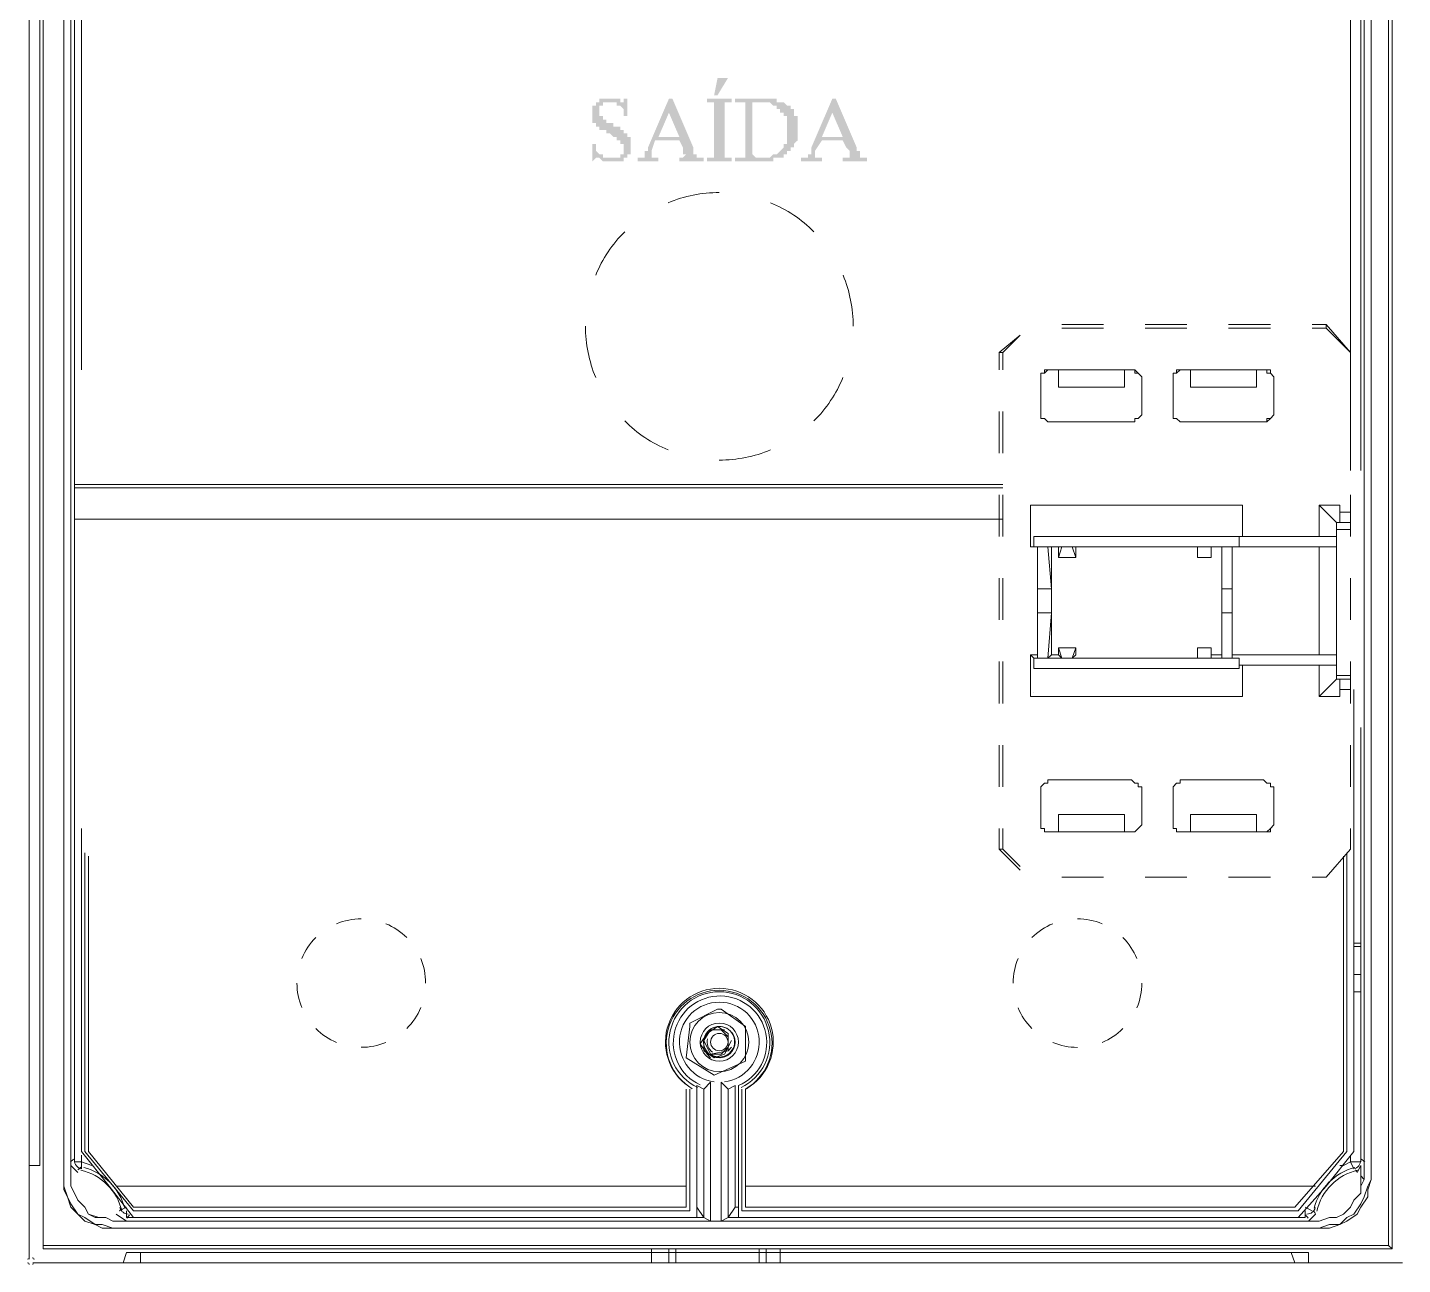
# Model space of a CAD drawing. Header units: millimetres. Extents: x -305 to 1353, y -289 to 1176.
# Drawn here: x 79.68 to 105.65, y 236.56 to 259.94 of the extents above; entities that cross this region are included whole.
import ezdxf

# ---------------------------------------------------------------- set-up
doc = ezdxf.new("R2010")
doc.units = ezdxf.units.MM
doc.header["$MEASUREMENT"] = 0
doc.layers.add('PDF3_0', color=7, linetype='Continuous')

msp = doc.modelspace()

# ---------------------------------------------------------------- hatches: boundary and pattern name
at = {"layer": 'PDF3_0', "transparency": 33554559}
h = msp.add_hatch(color=256, dxfattribs=at)
h.paths.add_polyline_path([(92.975, 257.477), (92.975, 257.411), (92.515, 257.411), (92.515, 257.477), (92.515, 257.477), (92.581, 257.477), (92.581, 257.477), (92.581, 257.477), (92.581, 257.477), (92.647, 257.477), (92.647, 257.477), (92.647, 257.477), (92.647, 257.477), (92.647, 257.543), (92.647, 257.543), (92.647, 257.543), (92.647, 257.543), (92.647, 257.608), (92.647, 257.608), (92.647, 257.608), (92.647, 258.396), (92.647, 258.396), (92.647, 258.396), (92.647, 258.462), (92.647, 258.462), (92.647, 258.462), (92.647, 258.462), (92.647, 258.527), (92.647, 258.527), (92.647, 258.527), (92.647, 258.527), (92.581, 258.527), (92.581, 258.527), (92.581, 258.527), (92.515, 258.527), (92.515, 258.527), (92.515, 258.527), (92.515, 258.593), (92.975, 258.593), (92.975, 258.527), (92.975, 258.527), (92.909, 258.527), (92.909, 258.527), (92.909, 258.527), (92.909, 258.527), (92.844, 258.527), (92.844, 258.527), (92.844, 258.527), (92.844, 258.527), (92.844, 258.462), (92.844, 258.462), (92.844, 258.462), (92.844, 258.462), (92.844, 258.396), (92.844, 258.396), (92.844, 258.396), (92.844, 257.608), (92.844, 257.608), (92.844, 257.608), (92.844, 257.543), (92.844, 257.543), (92.844, 257.543), (92.844, 257.543), (92.844, 257.543), (92.844, 257.477), (92.844, 257.477), (92.844, 257.477), (92.844, 257.477), (92.909, 257.477), (92.909, 257.477), (92.909, 257.477), (92.909, 257.477), (92.975, 257.477)], flags=0)
h.paths.add_polyline_path([(92.909, 258.987), (92.712, 258.659), (92.647, 258.659), (92.712, 258.987)], flags=0)
msp.add_hatch(color=256, dxfattribs=at).paths.add_polyline_path([(91.005, 258.593), (91.005, 258.199), (91.005, 258.199), (91.005, 258.265), (91.005, 258.265), (91.005, 258.265), (90.939, 258.265), (90.939, 258.33), (90.939, 258.33), (90.939, 258.33), (90.939, 258.33), (90.939, 258.396), (90.939, 258.396), (90.939, 258.396), (90.939, 258.396), (90.939, 258.396), (90.939, 258.396), (90.874, 258.462), (90.874, 258.462), (90.874, 258.462), (90.874, 258.462), (90.874, 258.462), (90.808, 258.462), (90.808, 258.527), (90.808, 258.527), (90.808, 258.527), (90.808, 258.527), (90.742, 258.527), (90.742, 258.527), (90.742, 258.527), (90.742, 258.527), (90.677, 258.527), (90.677, 258.527), (90.677, 258.527), (90.677, 258.527), (90.677, 258.527), (90.611, 258.527), (90.611, 258.527), (90.611, 258.527), (90.545, 258.527), (90.545, 258.527), (90.545, 258.527), (90.545, 258.527), (90.545, 258.462), (90.545, 258.462), (90.48, 258.462), (90.48, 258.462), (90.48, 258.462), (90.48, 258.462), (90.48, 258.396), (90.48, 258.396), (90.48, 258.396), (90.48, 258.396), (90.48, 258.396), (90.48, 258.33), (90.48, 258.33), (90.48, 258.33), (90.48, 258.33), (90.48, 258.265), (90.48, 258.265), (90.48, 258.265), (90.48, 258.265), (90.48, 258.265), (90.545, 258.265), (90.545, 258.265), (90.545, 258.199), (90.545, 258.199), (90.545, 258.199), (90.545, 258.199), (90.611, 258.199), (90.611, 258.199), (90.611, 258.199), (90.611, 258.134), (90.677, 258.134), (90.677, 258.134), (90.677, 258.134), (90.742, 258.134), (90.742, 258.134), (90.742, 258.068), (90.742, 258.068), (90.808, 258.068), (90.808, 258.068), (90.808, 258.068), (90.874, 258.068), (90.874, 258.002), (90.874, 258.002), (90.874, 258.002), (90.939, 258.002), (90.939, 258.002), (90.939, 258.002), (90.939, 258.002), (90.939, 258.002), (90.939, 258.002), (90.939, 257.937), (91.005, 257.937), (91.005, 257.937), (91.005, 257.937), (91.005, 257.937), (91.005, 257.871), (91.071, 257.871), (91.071, 257.871), (91.071, 257.871), (91.071, 257.871), (91.071, 257.871), (91.071, 257.805), (91.071, 257.805), (91.071, 257.805), (91.071, 257.74), (91.071, 257.74), (91.071, 257.74), (91.071, 257.74), (91.071, 257.674), (91.071, 257.674), (91.071, 257.674), (91.071, 257.674), (91.071, 257.608), (91.071, 257.608), (91.071, 257.608), (91.071, 257.608), (91.071, 257.608), (91.071, 257.543), (91.005, 257.543), (91.005, 257.543), (91.005, 257.543), (91.005, 257.477), (91.005, 257.477), (91.005, 257.477), (90.939, 257.477), (90.939, 257.477), (90.939, 257.477), (90.939, 257.477), (90.939, 257.411), (90.874, 257.411), (90.874, 257.411), (90.874, 257.411), (90.874, 257.411), (90.808, 257.411), (90.808, 257.411), (90.808, 257.411), (90.808, 257.411), (90.742, 257.411), (90.742, 257.411), (90.742, 257.411), (90.677, 257.411), (90.677, 257.411), (90.677, 257.411), (90.677, 257.411), (90.611, 257.411), (90.611, 257.411), (90.611, 257.411), (90.611, 257.411), (90.611, 257.411), (90.545, 257.411), (90.545, 257.411), (90.545, 257.411), (90.545, 257.411), (90.48, 257.477), (90.48, 257.477), (90.48, 257.477), (90.414, 257.477), (90.414, 257.477), (90.414, 257.477), (90.414, 257.477), (90.414, 257.477), (90.414, 257.477), (90.414, 257.477), (90.348, 257.411), (90.348, 257.411), (90.348, 257.411), (90.348, 257.411), (90.348, 257.411), (90.348, 257.805), (90.348, 257.805), (90.348, 257.805), (90.348, 257.74), (90.348, 257.74), (90.414, 257.74), (90.414, 257.674), (90.414, 257.674), (90.414, 257.674), (90.414, 257.674), (90.414, 257.608), (90.414, 257.608), (90.414, 257.608), (90.414, 257.608), (90.414, 257.608), (90.414, 257.608), (90.48, 257.543), (90.48, 257.543), (90.48, 257.543), (90.48, 257.543), (90.48, 257.543), (90.545, 257.543), (90.545, 257.477), (90.545, 257.477), (90.545, 257.477), (90.545, 257.477), (90.611, 257.477), (90.611, 257.477), (90.611, 257.477), (90.611, 257.477), (90.677, 257.477), (90.677, 257.477), (90.677, 257.477), (90.677, 257.477), (90.677, 257.477), (90.742, 257.477), (90.742, 257.477), (90.742, 257.477), (90.808, 257.477), (90.808, 257.477), (90.808, 257.477), (90.808, 257.477), (90.874, 257.477), (90.874, 257.477), (90.874, 257.543), (90.874, 257.543), (90.874, 257.543), (90.874, 257.543), (90.939, 257.543), (90.939, 257.608), (90.939, 257.608), (90.939, 257.608), (90.939, 257.608), (90.939, 257.674), (90.939, 257.674), (90.939, 257.674), (90.939, 257.674), (90.939, 257.674), (90.939, 257.74), (90.939, 257.74), (90.939, 257.74), (90.939, 257.74), (90.874, 257.74), (90.874, 257.805), (90.874, 257.805), (90.874, 257.805), (90.874, 257.805), (90.874, 257.805), (90.808, 257.805), (90.808, 257.805), (90.808, 257.871), (90.808, 257.871), (90.808, 257.871), (90.808, 257.871), (90.742, 257.871), (90.742, 257.871), (90.742, 257.871), (90.677, 257.937), (90.677, 257.937), (90.677, 257.937), (90.677, 257.937), (90.611, 257.937), (90.611, 257.937), (90.611, 257.937), (90.611, 258.002), (90.545, 258.002), (90.545, 258.002), (90.545, 258.002), (90.545, 258.002), (90.48, 258.002), (90.48, 258.002), (90.48, 258.068), (90.48, 258.068), (90.48, 258.068), (90.48, 258.068), (90.48, 258.068), (90.414, 258.068), (90.414, 258.068), (90.414, 258.134), (90.414, 258.134), (90.414, 258.134), (90.348, 258.134), (90.348, 258.134), (90.348, 258.199), (90.348, 258.199), (90.348, 258.199), (90.348, 258.199), (90.348, 258.199), (90.348, 258.265), (90.348, 258.265), (90.348, 258.265), (90.348, 258.265), (90.348, 258.33), (90.348, 258.33), (90.348, 258.33), (90.348, 258.33), (90.348, 258.396), (90.348, 258.396), (90.348, 258.396), (90.348, 258.396), (90.348, 258.462), (90.348, 258.462), (90.348, 258.462), (90.348, 258.462), (90.414, 258.462), (90.414, 258.527), (90.414, 258.527), (90.414, 258.527), (90.414, 258.527), (90.414, 258.527), (90.48, 258.527), (90.48, 258.593), (90.48, 258.593), (90.48, 258.593), (90.545, 258.593), (90.545, 258.593), (90.545, 258.593), (90.545, 258.593), (90.611, 258.593), (90.611, 258.593), (90.611, 258.593), (90.611, 258.593), (90.677, 258.593), (90.677, 258.593), (90.677, 258.593), (90.677, 258.593), (90.742, 258.593), (90.742, 258.593), (90.742, 258.593), (90.742, 258.593), (90.808, 258.593), (90.808, 258.593), (90.808, 258.593), (90.808, 258.593), (90.874, 258.593), (90.874, 258.593), (90.874, 258.527), (90.874, 258.527), (90.939, 258.527), (90.939, 258.527), (90.939, 258.527), (90.939, 258.527), (90.939, 258.527), (90.939, 258.527), (90.939, 258.593), (91.005, 258.593), (91.005, 258.593), (91.005, 258.593)])
h = msp.add_hatch(color=256, dxfattribs=at)
h.paths.add_polyline_path([(91.99, 257.805), (91.53, 257.805), (91.465, 257.608), (91.465, 257.608), (91.465, 257.608), (91.465, 257.543), (91.465, 257.543), (91.399, 257.543), (91.399, 257.543), (91.399, 257.543), (91.465, 257.543), (91.465, 257.477), (91.465, 257.477), (91.465, 257.477), (91.465, 257.477), (91.465, 257.477), (91.465, 257.477), (91.53, 257.477), (91.53, 257.477), (91.53, 257.477), (91.596, 257.477), (91.596, 257.411), (91.202, 257.411), (91.202, 257.477), (91.202, 257.477), (91.268, 257.477), (91.268, 257.477), (91.268, 257.477), (91.268, 257.477), (91.268, 257.477), (91.333, 257.477), (91.333, 257.477), (91.333, 257.543), (91.333, 257.543), (91.333, 257.543), (91.333, 257.543), (91.333, 257.608), (91.333, 257.608), (91.399, 257.608), (91.399, 257.608), (91.399, 257.674), (91.399, 257.674), (91.793, 258.593), (91.859, 258.593), (92.253, 257.674), (92.253, 257.608), (92.253, 257.608), (92.253, 257.608), (92.253, 257.543), (92.253, 257.543), (92.318, 257.543), (92.318, 257.543), (92.318, 257.543), (92.318, 257.477), (92.318, 257.477), (92.318, 257.477), (92.318, 257.477), (92.318, 257.477), (92.384, 257.477), (92.384, 257.477), (92.384, 257.477), (92.384, 257.477), (92.45, 257.477), (92.45, 257.411), (91.99, 257.411), (91.99, 257.477), (91.99, 257.477), (91.99, 257.477), (92.056, 257.477), (92.056, 257.477), (92.056, 257.477), (92.056, 257.477), (92.056, 257.477), (92.056, 257.477), (92.121, 257.543), (92.121, 257.543), (92.121, 257.543), (92.121, 257.543), (92.056, 257.543), (92.056, 257.608), (92.056, 257.608), (92.056, 257.608), (92.056, 257.674), (92.056, 257.674)], flags=0)
h.paths.add_polyline_path([(91.99, 257.871), (91.793, 258.33), (91.596, 257.871)], flags=0)
h = msp.add_hatch(color=256, dxfattribs=at)
h.paths.add_polyline_path([(93.041, 257.411), (93.041, 257.477), (93.106, 257.477), (93.106, 257.477), (93.172, 257.477), (93.172, 257.477), (93.172, 257.477), (93.172, 257.477), (93.172, 257.477), (93.238, 257.477), (93.238, 257.477), (93.238, 257.543), (93.238, 257.543), (93.238, 257.543), (93.238, 257.543), (93.238, 257.543), (93.238, 257.608), (93.238, 257.608), (93.238, 257.608), (93.238, 258.396), (93.238, 258.396), (93.238, 258.462), (93.238, 258.462), (93.238, 258.462), (93.238, 258.462), (93.238, 258.527), (93.238, 258.527), (93.238, 258.527), (93.238, 258.527), (93.172, 258.527), (93.172, 258.527), (93.172, 258.527), (93.172, 258.527), (93.106, 258.527), (93.106, 258.527), (93.106, 258.527), (93.041, 258.527), (93.041, 258.593), (93.566, 258.593), (93.566, 258.593), (93.566, 258.593), (93.632, 258.593), (93.632, 258.593), (93.632, 258.593), (93.632, 258.593), (93.697, 258.593), (93.697, 258.593), (93.697, 258.593), (93.763, 258.593), (93.763, 258.593), (93.763, 258.593), (93.763, 258.593), (93.829, 258.593), (93.829, 258.593), (93.829, 258.527), (93.829, 258.527), (93.894, 258.527), (93.894, 258.527), (93.894, 258.527), (93.894, 258.527), (93.894, 258.527), (93.96, 258.527), (93.96, 258.527), (93.96, 258.527), (93.96, 258.527), (93.96, 258.527), (93.96, 258.527), (94.026, 258.462), (94.026, 258.462), (94.026, 258.462), (94.026, 258.462), (94.091, 258.462), (94.091, 258.462), (94.091, 258.396), (94.091, 258.396), (94.091, 258.396), (94.091, 258.396), (94.157, 258.396), (94.157, 258.33), (94.157, 258.33), (94.157, 258.33), (94.157, 258.33), (94.157, 258.33), (94.157, 258.265), (94.157, 258.265), (94.157, 258.265), (94.223, 258.265), (94.223, 258.199), (94.223, 258.199), (94.223, 258.199), (94.223, 258.199), (94.223, 258.134), (94.223, 258.134), (94.223, 258.134), (94.223, 258.134), (94.223, 258.068), (94.223, 258.068), (94.223, 258.068), (94.223, 258.002), (94.223, 258.002), (94.223, 258.002), (94.223, 258.002), (94.223, 258.002), (94.223, 257.937), (94.223, 257.937), (94.223, 257.937), (94.223, 257.871), (94.223, 257.871), (94.223, 257.871), (94.223, 257.871), (94.223, 257.805), (94.223, 257.805), (94.223, 257.805), (94.223, 257.805), (94.157, 257.74), (94.157, 257.74), (94.157, 257.74), (94.157, 257.74), (94.157, 257.74), (94.157, 257.674), (94.157, 257.674), (94.157, 257.674), (94.091, 257.674), (94.091, 257.674), (94.091, 257.608), (94.091, 257.608), (94.091, 257.608), (94.091, 257.608), (94.091, 257.608), (94.026, 257.608), (94.026, 257.543), (94.026, 257.543), (94.026, 257.543), (94.026, 257.543), (93.96, 257.543), (93.96, 257.543), (93.96, 257.543), (93.96, 257.477), (93.96, 257.477), (93.894, 257.477), (93.894, 257.477), (93.894, 257.477), (93.894, 257.477), (93.894, 257.477), (93.829, 257.477), (93.829, 257.477), (93.829, 257.477), (93.829, 257.477), (93.763, 257.477), (93.763, 257.411), (93.763, 257.411), (93.697, 257.411), (93.697, 257.411), (93.697, 257.411), (93.697, 257.411), (93.632, 257.411), (93.632, 257.411), (93.632, 257.411), (93.566, 257.411), (93.566, 257.411)], flags=0)
h.paths.add_polyline_path([(93.369, 257.543), (93.435, 257.477), (93.435, 257.477), (93.435, 257.477), (93.5, 257.477), (93.5, 257.477), (93.5, 257.477), (93.5, 257.477), (93.566, 257.477), (93.566, 257.477), (93.566, 257.477), (93.566, 257.477), (93.566, 257.477), (93.632, 257.477), (93.632, 257.477), (93.632, 257.477), (93.697, 257.477), (93.697, 257.477), (93.697, 257.477), (93.697, 257.477), (93.763, 257.543), (93.763, 257.543), (93.763, 257.543), (93.763, 257.543), (93.763, 257.543), (93.829, 257.543), (93.829, 257.543), (93.829, 257.543), (93.829, 257.543), (93.894, 257.608), (93.894, 257.608), (93.894, 257.608), (93.894, 257.608), (93.894, 257.608), (93.894, 257.608), (93.96, 257.674), (93.96, 257.674), (93.96, 257.674), (93.96, 257.674), (93.96, 257.674), (93.96, 257.74), (93.96, 257.74), (93.96, 257.74), (94.026, 257.74), (94.026, 257.805), (94.026, 257.805), (94.026, 257.805), (94.026, 257.805), (94.026, 257.871), (94.026, 257.871), (94.026, 257.871), (94.026, 257.871), (94.026, 257.937), (94.026, 257.937), (94.026, 257.937), (94.026, 257.937), (94.026, 258.002), (94.026, 258.002), (94.026, 258.002), (94.026, 258.068), (94.026, 258.068), (94.026, 258.068), (94.026, 258.068), (94.026, 258.134), (94.026, 258.134), (94.026, 258.134), (94.026, 258.199), (94.026, 258.199), (94.026, 258.199), (94.026, 258.199), (94.026, 258.265), (93.96, 258.265), (93.96, 258.265), (93.96, 258.265), (93.96, 258.265), (93.96, 258.33), (93.96, 258.33), (93.96, 258.33), (93.96, 258.33), (93.894, 258.33), (93.894, 258.396), (93.894, 258.396), (93.894, 258.396), (93.894, 258.396), (93.894, 258.396), (93.829, 258.396), (93.829, 258.462), (93.829, 258.462), (93.829, 258.462), (93.829, 258.462), (93.763, 258.462), (93.763, 258.462), (93.763, 258.462), (93.763, 258.462), (93.697, 258.527), (93.697, 258.527), (93.697, 258.527), (93.697, 258.527), (93.632, 258.527), (93.632, 258.527), (93.632, 258.527), (93.632, 258.527), (93.566, 258.527), (93.566, 258.527), (93.566, 258.527), (93.566, 258.527), (93.5, 258.527), (93.5, 258.527), (93.5, 258.527), (93.5, 258.527), (93.435, 258.527), (93.435, 258.527), (93.435, 258.527), (93.369, 258.527), (93.369, 258.527)], flags=0)
h = msp.add_hatch(color=256, dxfattribs=at)
h.paths.add_polyline_path([(95.076, 257.805), (94.682, 257.805), (94.551, 257.608), (94.551, 257.608), (94.551, 257.608), (94.551, 257.543), (94.551, 257.543), (94.551, 257.543), (94.551, 257.543), (94.551, 257.543), (94.551, 257.543), (94.551, 257.477), (94.551, 257.477), (94.551, 257.477), (94.551, 257.477), (94.617, 257.477), (94.617, 257.477), (94.617, 257.477), (94.617, 257.477), (94.682, 257.477), (94.682, 257.477), (94.682, 257.411), (94.288, 257.411), (94.288, 257.477), (94.354, 257.477), (94.354, 257.477), (94.354, 257.477), (94.42, 257.477), (94.42, 257.477), (94.42, 257.477), (94.42, 257.477), (94.42, 257.477), (94.42, 257.543), (94.42, 257.543), (94.42, 257.543), (94.485, 257.543), (94.485, 257.608), (94.485, 257.608), (94.485, 257.608), (94.485, 257.608), (94.485, 257.674), (94.485, 257.674), (94.879, 258.593), (94.945, 258.593), (95.339, 257.674), (95.339, 257.608), (95.339, 257.608), (95.405, 257.608), (95.405, 257.543), (95.405, 257.543), (95.405, 257.543), (95.405, 257.543), (95.405, 257.543), (95.405, 257.477), (95.405, 257.477), (95.405, 257.477), (95.47, 257.477), (95.47, 257.477), (95.47, 257.477), (95.47, 257.477), (95.536, 257.477), (95.536, 257.477), (95.536, 257.477), (95.536, 257.411), (95.076, 257.411), (95.076, 257.477), (95.142, 257.477), (95.142, 257.477), (95.142, 257.477), (95.142, 257.477), (95.142, 257.477), (95.208, 257.477), (95.208, 257.477), (95.208, 257.477), (95.208, 257.543), (95.208, 257.543), (95.208, 257.543), (95.208, 257.543), (95.208, 257.543), (95.208, 257.608), (95.208, 257.608), (95.208, 257.608), (95.142, 257.674), (95.142, 257.674)], flags=0)
h.paths.add_polyline_path([(95.076, 257.871), (94.879, 258.33), (94.682, 257.871)], flags=0)

# ---------------------------------------------------------------- linework, layer by layer
at = {"layer": 'PDF3_0', "lineweight": 5}
for points in [[(79.711, 236.661), (79.711, 288.537)], [(104.664, 253.471), (104.664, 253.8)], [(100.395, 253.471), (100.461, 253.471), (100.527, 253.471), (100.592, 253.471), (100.592, 253.406), (100.658, 253.406), (100.724, 253.34), (100.724, 253.274), (100.724, 252.683), (100.724, 252.618), (100.658, 252.552), (100.592, 252.552), (100.592, 252.486), (100.527, 252.486), (99.016, 252.486), (100.527, 252.486), (100.592, 252.486), (100.592, 252.552), (100.658, 252.552), (100.724, 252.618), (100.724, 252.683), (100.724, 253.274), (100.724, 253.34), (100.658, 253.406), (100.592, 253.471), (100.527, 253.471), (99.016, 253.471), (98.951, 253.471), (98.885, 253.471), (98.885, 253.406), (98.819, 253.406), (98.819, 253.34), (98.819, 253.274), (98.819, 253.34), (98.819, 253.406), (98.885, 253.406), (98.951, 253.471), (99.016, 253.471), (99.082, 253.471), (99.148, 253.471), (99.148, 253.143), (100.395, 253.143)], [(101.315, 253.274), (101.315, 253.34), (101.315, 253.406), (101.38, 253.406), (101.446, 253.471), (101.512, 253.471), (101.446, 253.471), (101.38, 253.471), (101.38, 253.406), (101.315, 253.406), (101.315, 253.34)], [(102.891, 253.471), (102.891, 253.143), (101.643, 253.143), (101.643, 253.471), (101.577, 253.471), (101.512, 253.471), (103.022, 253.471), (102.956, 253.471)], [(103.022, 253.471), (103.088, 253.471), (103.153, 253.471), (103.153, 253.406), (103.219, 253.34), (103.219, 253.274), (103.219, 253.34), (103.153, 253.406), (103.088, 253.406), (103.088, 253.471)], [(99.016, 252.486), (98.951, 252.486), (98.885, 252.552), (98.819, 252.552), (98.819, 252.618), (98.819, 252.683), (98.819, 252.618), (98.819, 252.552), (98.885, 252.552), (98.951, 252.486)], [(101.512, 252.486), (101.446, 252.486), (101.38, 252.552), (101.315, 252.552), (101.315, 252.618), (101.315, 252.683), (101.315, 252.618), (101.315, 252.552), (101.38, 252.552), (101.446, 252.486)], [(103.219, 252.683), (103.219, 252.618), (103.153, 252.552), (103.088, 252.552), (103.088, 252.486), (103.022, 252.486), (103.088, 252.486), (103.153, 252.552), (103.219, 252.618)], [(104.664, 251.895), (104.664, 252.683)], [(80.564, 251.304), (98.097, 251.304)], [(104.664, 250.779), (104.664, 251.107), (104.664, 250.319), (104.664, 250.451), (104.664, 250.582), (104.401, 250.582), (104.467, 250.582), (104.664, 250.582), (104.664, 250.648), (104.664, 250.713)], [(99.41, 250.122), (99.213, 250.122), (98.951, 250.122), (98.754, 250.122), (98.688, 250.122), (98.688, 250.188), (98.688, 250.254), (98.688, 250.319), (102.562, 250.319), (102.562, 250.254), (102.562, 250.188), (102.562, 250.122), (102.431, 250.122), (102.234, 250.122), (102.037, 250.122), (101.774, 250.122)], [(104.664, 248.743), (104.664, 249.531)], [(98.688, 247.824), (98.688, 247.89), (98.688, 247.955), (98.688, 248.021), (98.754, 248.021), (98.951, 248.021), (99.213, 248.021), (99.41, 248.021), (101.774, 248.021), (102.037, 248.021), (102.234, 248.021), (102.431, 248.021), (102.562, 248.021), (102.562, 247.955), (102.562, 247.89), (102.562, 247.824)], [(102.037, 248.218), (102.037, 248.021), (102.037, 248.087)], [(80.564, 246.708), (80.564, 240.667), (80.564, 240.601), (80.564, 240.535), (80.564, 240.47), (80.564, 240.404), (80.564, 240.338), (80.564, 240.273), (80.564, 240.141), (80.564, 239.944), (80.564, 239.747), (80.564, 239.55), (80.564, 239.288), (80.564, 239.222), (80.564, 239.156), (80.564, 239.091), (80.564, 239.025)], [(104.664, 245.591), (104.664, 246.379)], [(98.819, 245.526), (98.819, 245.591), (98.885, 245.657), (98.951, 245.657), (98.951, 245.723), (99.016, 245.723), (98.951, 245.723), (98.951, 245.657), (98.885, 245.657), (98.819, 245.591)], [(100.527, 245.723), (100.592, 245.657), (100.658, 245.657), (100.658, 245.591), (100.724, 245.591), (100.724, 245.526), (100.724, 245.591), (100.658, 245.591), (100.658, 245.657), (100.592, 245.657)], [(101.315, 245.526), (101.315, 245.591), (101.38, 245.657), (101.446, 245.657), (101.446, 245.723), (101.512, 245.723), (101.446, 245.723), (101.446, 245.657), (101.38, 245.657), (101.315, 245.591)], [(103.022, 245.723), (101.512, 245.723), (103.022, 245.723), (103.088, 245.657), (103.153, 245.657), (103.153, 245.591), (103.219, 245.591), (103.219, 245.526), (103.219, 244.935), (103.219, 245.526), (103.219, 245.591), (103.153, 245.591), (103.153, 245.657), (103.088, 245.657)], [(101.512, 244.738), (101.446, 244.738), (101.38, 244.738), (101.38, 244.803), (101.315, 244.803), (101.315, 244.869), (101.315, 244.935), (101.315, 245.526), (101.315, 244.935), (101.315, 244.869), (101.315, 244.803), (101.38, 244.803), (101.38, 244.738), (101.446, 244.738)], [(99.016, 244.738), (98.951, 244.738), (98.885, 244.738), (98.885, 244.803), (98.819, 244.803), (98.819, 244.869), (98.819, 244.935), (98.819, 244.869), (98.819, 244.803), (98.885, 244.803), (98.885, 244.738), (98.951, 244.738)], [(99.148, 244.738), (99.148, 245.066), (100.395, 245.066), (100.395, 244.738), (100.461, 244.738), (100.527, 244.738), (99.016, 244.738), (99.082, 244.738)], [(100.724, 244.935), (100.724, 244.869), (100.658, 244.803), (100.592, 244.738), (100.527, 244.738), (100.592, 244.738), (100.658, 244.803), (100.724, 244.869)], [(101.643, 244.738), (101.643, 245.066), (102.891, 245.066), (102.891, 244.738), (102.956, 244.738), (103.022, 244.738), (101.512, 244.738), (101.577, 244.738)], [(103.219, 244.935), (103.219, 244.869), (103.153, 244.803), (103.088, 244.738), (103.022, 244.738), (103.088, 244.738), (103.153, 244.738), (103.153, 244.803), (103.219, 244.869)], [(104.664, 244.409), (104.664, 244.803)], [(99.213, 243.884), (100.001, 243.884)], [(100.789, 243.884), (101.577, 243.884)], [(102.365, 243.884), (103.153, 243.884)], [(104.861, 242.571), (104.861, 242.636)], [(92.121, 240.47), (92.647, 240.141), (93.238, 240.404), (93.238, 240.995), (93.238, 241.061), (92.778, 241.389), (92.712, 241.389), (92.187, 241.126), (92.187, 241.061)], [(79.973, 236.924), (79.973, 236.858), (91.465, 236.858), (91.53, 236.858), (91.596, 236.858), (91.662, 236.858), (91.727, 236.858), (91.793, 236.858), (91.924, 236.858), (91.99, 236.858), (92.056, 236.858), (92.187, 236.858), (92.253, 236.858), (92.384, 236.858), (92.515, 236.858), (92.712, 236.858), (92.844, 236.858), (92.975, 236.858), (93.106, 236.858), (93.238, 236.858), (93.303, 236.858), (93.435, 236.858), (93.5, 236.858), (93.632, 236.858), (93.697, 236.858), (93.763, 236.858), (93.829, 236.858), (93.894, 236.858), (105.452, 236.858), (105.386, 236.924)], [(92.844, 236.858), (92.778, 236.858), (92.712, 236.858), (92.647, 236.858), (92.581, 236.858), (92.515, 236.858), (92.581, 236.858), (92.647, 236.858), (92.712, 236.858), (92.778, 236.858)]]:
    msp.add_lwpolyline(points, close=True, dxfattribs=at)
for points in [[(80.564, 287.092), (104.795, 287.092), (104.926, 287.092), (105.058, 287.026), (105.123, 287.026), (105.189, 286.961), (105.255, 286.895), (105.32, 286.764), (105.386, 286.698), (105.386, 286.567), (105.452, 286.501), (105.452, 236.858)], [(104.664, 251.567), (104.664, 286.895), (80.696, 286.895), (80.696, 287.026)], [(80.564, 286.895), (80.696, 286.895), (80.696, 253.471)], [(104.926, 284.137), (104.861, 284.137), (104.861, 286.961), (104.861, 286.895), (104.861, 251.567)], [(79.973, 286.632), (79.973, 236.924)], [(79.973, 286.501), (79.973, 236.858)], [(105.386, 286.632), (105.386, 236.924)], [(80.367, 284.268), (80.367, 238.171), (80.367, 238.04), (80.433, 237.843), (80.499, 237.712), (80.63, 237.515), (80.761, 237.449), (80.958, 237.318), (81.09, 237.318), (81.287, 237.252), (104.073, 237.252), (104.27, 237.318), (104.467, 237.318), (104.598, 237.449), (104.729, 237.515), (104.861, 237.712), (104.926, 237.843), (104.992, 238.04), (105.058, 238.171), (105.058, 284.268)], [(80.367, 284.268), (80.367, 238.171), (80.367, 237.974), (80.433, 237.843), (80.499, 237.646), (80.63, 237.515), (80.761, 237.383), (80.958, 237.318), (81.09, 237.252), (81.287, 237.252), (104.138, 237.252), (104.073, 237.252)], [(104.926, 284.137), (104.926, 238.171), (104.861, 238.04), (104.861, 237.909), (104.729, 237.777), (104.664, 237.646), (104.532, 237.515), (104.401, 237.449), (104.27, 237.449), (104.073, 237.383), (81.287, 237.383), (81.155, 237.449), (80.958, 237.449), (80.827, 237.515), (80.761, 237.646), (80.63, 237.777), (80.564, 237.909), (80.499, 238.04), (80.499, 238.171), (80.499, 284.137)], [(105.058, 284.268), (105.058, 238.171), (104.992, 237.974), (104.992, 237.843), (104.861, 237.646), (104.795, 237.515), (104.598, 237.383), (104.467, 237.318), (104.27, 237.252), (104.138, 237.252)], [(79.711, 260.826), (79.908, 260.76), (79.908, 238.434), (79.711, 238.434)], [(100.001, 254.325), (99.213, 254.325)], [(99.213, 254.259), (100.001, 254.259)], [(101.577, 254.325), (100.789, 254.325)], [(100.789, 254.259), (101.577, 254.259)], [(103.153, 254.325), (102.365, 254.325)], [(102.365, 254.259), (103.153, 254.259)], [(103.941, 254.325), (104.204, 254.325), (104.204, 254.259), (103.941, 254.259)], [(104.204, 254.259), (104.664, 253.8), (104.204, 254.325)], [(98.097, 253.8), (98.425, 254.128), (98.031, 253.8)], [(98.031, 253.471), (98.031, 253.8), (98.097, 253.8), (98.097, 253.471)], [(98.819, 253.274), (98.819, 252.683), (98.819, 253.274)], [(99.016, 253.471), (99.016, 253.471)], [(100.527, 253.471), (100.527, 253.471)], [(101.315, 253.274), (101.315, 252.683), (101.315, 253.274)], [(103.219, 252.683), (103.219, 253.274), (103.219, 252.683)], [(98.031, 251.895), (98.031, 252.683)], [(98.097, 251.895), (98.097, 252.683)], [(99.016, 252.486), (99.016, 252.486)], [(100.724, 252.683), (100.724, 252.683)], [(103.022, 252.486), (101.512, 252.486), (103.022, 252.486)], [(104.664, 252.683), (104.664, 251.895)], [(98.097, 251.239), (80.564, 251.239)], [(98.031, 250.319), (98.031, 251.107)], [(98.097, 250.319), (98.097, 251.107)], [(102.628, 250.319), (102.628, 250.451), (102.628, 250.91), (98.622, 250.91), (98.622, 250.451), (98.622, 250.122), (98.688, 250.122)], [(104.664, 250.779), (104.467, 250.779), (104.467, 250.713), (104.467, 250.648), (104.467, 250.582), (104.467, 250.648), (104.467, 250.713), (104.467, 250.779), (104.467, 250.845), (104.467, 250.91), (104.073, 250.91), (104.401, 250.582)], [(104.073, 250.91), (104.073, 250.319)], [(98.097, 250.648), (80.564, 250.648)], [(104.664, 247.693), (104.664, 247.955), (104.664, 247.167), (104.664, 247.43), (104.664, 247.496), (104.664, 247.561), (104.664, 247.627), (104.467, 247.627), (104.401, 247.627), (104.664, 247.627), (104.664, 247.693), (104.401, 247.693), (104.401, 247.627), (104.401, 247.89), (104.401, 248.021), (104.401, 248.087), (104.401, 250.122), (104.401, 250.319), (104.401, 250.582), (104.401, 250.451), (104.401, 247.693)], [(104.401, 250.451), (104.664, 250.451)], [(98.754, 248.087), (98.754, 250.122), (98.754, 249.334), (98.754, 249.269), (98.754, 249.203), (98.754, 249.137), (98.754, 249.072), (98.754, 249.006), (98.754, 248.94), (98.754, 248.875), (98.754, 248.021), (98.754, 248.087), (98.622, 248.087)], [(98.622, 250.122), (98.754, 250.122)], [(98.754, 249.334), (99.016, 249.334), (98.951, 250.122), (99.016, 250.122), (99.148, 250.122), (99.213, 250.122), (99.148, 249.925), (99.476, 249.925), (99.41, 250.122), (99.476, 250.122), (99.476, 249.925)], [(99.016, 250.122), (99.016, 248.087)], [(99.148, 250.122), (99.148, 249.925)], [(101.774, 249.925), (101.774, 250.122), (101.774, 249.925), (102.037, 249.925), (102.037, 250.122), (102.037, 249.925)], [(102.431, 248.087), (102.431, 250.122), (102.431, 249.334), (102.234, 249.334), (102.234, 250.122), (102.037, 250.122)], [(102.234, 250.122), (102.234, 248.087)], [(102.431, 250.122), (102.431, 250.122)], [(104.073, 248.087), (104.073, 250.122), (104.138, 250.122), (104.204, 250.122), (104.27, 250.122), (104.335, 250.122), (104.401, 250.122), (102.562, 250.122), (102.562, 250.319), (104.401, 250.319)], [(104.401, 250.122), (104.401, 250.122)], [(98.031, 248.743), (98.031, 249.531)], [(98.097, 248.743), (98.097, 249.531)], [(99.016, 248.875), (99.016, 248.94), (99.016, 249.006), (99.016, 249.072), (99.016, 249.137), (99.016, 249.203), (99.016, 249.269), (99.016, 249.334)], [(102.234, 249.334), (102.234, 249.269), (102.234, 249.203), (102.234, 249.137), (102.234, 249.072), (102.234, 249.006), (102.234, 248.94), (102.234, 248.875), (102.234, 248.021), (102.234, 248.087), (102.037, 248.087)], [(102.431, 248.875), (102.431, 248.94), (102.431, 249.006), (102.431, 249.072), (102.431, 249.137), (102.431, 249.203), (102.431, 249.269), (102.431, 249.334)], [(98.754, 248.875), (99.016, 248.875), (98.951, 248.021), (99.016, 248.087), (99.148, 248.087), (99.213, 248.021), (99.148, 248.218), (99.476, 248.218), (99.41, 248.021), (99.476, 248.087), (99.476, 248.218)], [(104.401, 248.087), (104.335, 248.087), (104.27, 248.087), (104.204, 248.087), (104.138, 248.087), (104.073, 248.087), (102.431, 248.087), (102.431, 248.021), (102.431, 248.875), (102.234, 248.875)], [(98.688, 248.021), (98.622, 248.087), (98.622, 247.758), (98.622, 247.299), (102.628, 247.299), (102.628, 247.758), (102.628, 247.89), (102.562, 247.89), (102.562, 248.021)], [(99.148, 248.218), (99.148, 248.087)], [(101.774, 248.218), (101.774, 248.087), (101.774, 248.021), (101.774, 248.218), (102.037, 248.218)], [(98.031, 247.167), (98.031, 247.955)], [(98.097, 247.167), (98.097, 247.955)], [(102.628, 247.89), (104.073, 247.89), (104.138, 247.89), (104.204, 247.89), (104.27, 247.89), (104.335, 247.89), (104.401, 247.89)], [(104.073, 247.89), (104.073, 247.299), (104.401, 247.627)], [(104.073, 247.299), (104.467, 247.299), (104.467, 247.364), (104.467, 247.43), (104.467, 247.496), (104.467, 247.561), (104.467, 247.627), (104.467, 247.561), (104.467, 247.496), (104.467, 247.43), (104.664, 247.43)], [(93.106, 237.449), (103.679, 237.449), (104.204, 238.04), (104.729, 238.697), (104.729, 247.43), (104.729, 245.591)], [(98.688, 247.364), (98.688, 247.364)], [(104.861, 246.708), (104.861, 239.025), (104.861, 239.091), (104.861, 239.156), (104.861, 239.222), (104.861, 239.288), (104.861, 239.55), (104.861, 239.747), (104.861, 239.944), (104.861, 240.141), (104.861, 240.273), (104.861, 240.338), (104.861, 240.404), (104.861, 240.47), (104.861, 240.535), (104.861, 240.601), (104.861, 240.667), (104.861, 241.717), (104.729, 241.717)], [(98.031, 245.591), (98.031, 246.379)], [(98.097, 245.591), (98.097, 246.379)], [(99.016, 245.723), (99.016, 245.723)], [(99.016, 245.723), (100.527, 245.723), (99.016, 245.723)], [(98.819, 245.526), (98.819, 244.935), (98.819, 245.526)], [(100.724, 245.526), (100.724, 244.935), (100.724, 245.526)], [(80.696, 244.803), (80.696, 238.697), (81.221, 238.04), (81.681, 237.449), (92.318, 237.449), (92.318, 238.04), (92.318, 239.944)], [(98.031, 244.409), (98.031, 244.803)], [(98.097, 244.409), (98.097, 244.803)], [(100.527, 244.738), (100.527, 244.738)], [(103.022, 244.738), (103.022, 244.738)], [(98.425, 244.081), (98.097, 244.409), (98.031, 244.409), (98.425, 244.015)], [(104.204, 243.884), (104.664, 244.409), (104.204, 243.884)], [(80.761, 244.344), (80.761, 238.697), (81.681, 237.58), (92.187, 237.58), (92.187, 239.879)], [(80.827, 244.278), (80.827, 238.697), (81.681, 237.646), (92.121, 237.646), (92.121, 239.879)], [(93.172, 239.879), (93.172, 237.58), (103.679, 237.58), (104.598, 238.697), (104.598, 244.344)], [(103.941, 243.884), (104.204, 243.884), (103.941, 243.884)], [(104.204, 243.884), (104.204, 243.884)], [(104.729, 242.636), (104.861, 242.636)], [(104.861, 242.571), (104.729, 242.571)], [(104.729, 242.046), (104.861, 242.046)], [(92.581, 240.47), (92.515, 240.535), (92.384, 240.732), (92.515, 240.929), (92.712, 241.061), (92.909, 240.929), (92.909, 240.601)], [(92.712, 241.061), (92.712, 241.061)], [(92.712, 241.061), (92.778, 241.061)], [(92.45, 240.798), (92.581, 240.535), (92.909, 240.601), (92.975, 240.667)], [(92.778, 240.995), (92.844, 240.995)], [(92.909, 240.929), (92.909, 240.929)], [(92.975, 240.929), (92.975, 240.929)], [(80.564, 240.667), (80.564, 240.667)], [(92.45, 240.601), (92.45, 240.601)], [(104.861, 240.667), (104.861, 240.667)], [(80.564, 240.338), (80.564, 240.338)], [(92.121, 240.47), (92.121, 240.47)], [(93.238, 240.404), (93.238, 240.404)], [(104.861, 240.338), (104.861, 240.338)], [(92.581, 237.383), (92.581, 240.01), (92.45, 239.879), (92.318, 239.944), (92.318, 237.646), (92.45, 237.449), (92.318, 237.449)], [(92.647, 240.141), (92.647, 240.141)], [(92.909, 239.879), (92.909, 237.449), (92.778, 237.383), (92.581, 237.383), (92.45, 237.449), (92.45, 239.879)], [(80.564, 239.288), (80.564, 239.288)], [(104.861, 239.288), (104.861, 239.288)], [(80.564, 239.025), (80.564, 239.025)], [(104.861, 239.025), (104.861, 239.025)], [(104.861, 239.025), (104.861, 239.025)], [(80.63, 238.303), (80.499, 238.434), (80.499, 238.237)], [(80.696, 238.631), (80.696, 238.5), (80.893, 238.434)], [(104.467, 238.434), (104.532, 238.434), (104.664, 238.5), (104.664, 238.631)], [(80.367, 238.171), (80.367, 238.171)], [(81.352, 237.515), (81.549, 237.383), (81.287, 237.383), (81.155, 237.449), (81.024, 237.449), (80.827, 237.515), (80.761, 237.646), (80.63, 237.777), (80.564, 237.909), (80.499, 238.04), (80.499, 238.237), (80.499, 238.171)], [(81.352, 238.04), (92.121, 238.04)], [(93.238, 238.04), (104.007, 238.04)], [(92.318, 237.646), (92.318, 237.646)], [(93.041, 237.646), (93.106, 237.646)], [(103.81, 237.646), (103.941, 237.58)], [(81.287, 237.383), (81.287, 237.383)], [(81.681, 237.449), (81.549, 237.449), (81.549, 237.58)], [(92.45, 237.449), (92.45, 237.449)], [(92.909, 237.449), (92.909, 237.449)], [(103.81, 237.58), (103.81, 237.449), (103.679, 237.449)], [(81.287, 237.252), (81.287, 237.252)], [(91.465, 236.858), (91.465, 236.595), (91.793, 236.595)], [(91.793, 236.858), (91.793, 236.595), (91.924, 236.595)], [(93.5, 236.858), (93.5, 236.595), (91.924, 236.595), (91.924, 236.858)], [(93.632, 236.858), (93.632, 236.595), (93.5, 236.595)], [(93.894, 236.858), (93.894, 236.595), (93.632, 236.595)], [(91.465, 236.595), (79.776, 236.595), (105.648, 236.595), (93.894, 236.595)], [(81.484, 236.595), (81.549, 236.792), (81.812, 236.792), (81.812, 236.595)], [(103.547, 236.792), (81.812, 236.792)], [(103.613, 236.595), (103.547, 236.792), (103.876, 236.792), (103.876, 236.595)]]:
    msp.add_lwpolyline(points, dxfattribs=at)
for points in [[(80.564, 238.532, 0.340424), (80.696, 238.368), (80.696, 238.5), (80.564, 238.5), (80.564, 247.561), (80.564, 286.895), (80.499, 286.961), (80.499, 284.137)], [(93.257, 239.885, 3.710366), (92.234, 239.885, -3.710366), (93.238, 239.879), (93.238, 237.646), (103.613, 237.646), (104.532, 238.697), (104.532, 244.278)], [(92.778, 237.383), (92.778, 240.01), (92.909, 239.879), (93.041, 239.944), (93.041, 237.646), (92.909, 237.449), (93.106, 237.449), (93.106, 238.04), (93.106, 239.944, 4.655697), (92.381, 239.957)], [(104.861, 238.532, -0.340724), (104.729, 238.368), (104.664, 238.5), (104.861, 238.5), (104.861, 241.717)], [(92.975, 240.798), (92.844, 240.535), (92.647, 240.47), (92.45, 240.601), (92.45, 240.798), (92.581, 240.995), (92.778, 240.995), (92.909, 240.864), (92.909, 240.667), (92.778, 240.535), (92.581, 240.535, 0.933831), (92.942, 240.985)], [(104.76, 238.351, -0.006462), (104.795, 238.303), (104.861, 238.434), (104.861, 238.237)], [(103.975, 237.572, 0.005939), (104.007, 237.515), (103.876, 237.383), (104.073, 237.383), (104.27, 237.449), (104.401, 237.449), (104.532, 237.515), (104.664, 237.646), (104.729, 237.777), (104.861, 237.909), (104.861, 238.04), (104.861, 238.237), (104.926, 238.171)], [(81.549, 237.646), (81.418, 237.58, 0.006949), (81.466, 237.615)]]:
    msp.add_lwpolyline(points, format="xyb", dxfattribs=at)
for radius in [0.558, 0.361, 0.296, 0.164, 0.164]:
    msp.add_circle((92.745, 240.765), radius, dxfattribs=at)
for centre, radius, start, end in [((92.745, 254.292), 2.528, 90.0002, 112.503), ((92.745, 254.292), 2.528, 45.0051, 67.5026), ((92.745, 254.292), 2.528, 134.9996, 157.4975), ((92.746, 254.292), 2.528, 0.0041, 22.5066), ((92.745, 254.292), 2.528, 180.0002, 202.503), ((92.745, 254.292), 2.528, 314.9996, 337.4975), ((92.745, 254.292), 2.528, 224.9996, 247.4975), ((92.745, 254.292), 2.528, 270.0002, 292.503), ((85.982, 241.88), 1.216, 90.0085, 112.4868), ((99.509, 241.881), 1.215, 67.5047, 89.9937), ((85.981, 241.881), 1.215, 45.0085, 67.4969), ((99.509, 241.881), 1.215, 112.4966, 134.998), ((85.981, 241.882), 1.214, 134.9922, 157.5132), ((99.509, 241.881), 1.215, 22.5072, 45.0095), ((85.982, 241.881), 1.215, 0.005, 22.5059), ((99.509, 241.881), 1.215, 157.4993, 180.0053), ((85.983, 241.882), 1.216, 180.0085, 202.4868), ((99.509, 241.881), 1.215, 337.4993, 0.0053), ((92.745, 240.765), 0.952, 295.6188, 244.3812), ((85.983, 241.881), 1.214, 314.9922, 337.5132), ((92.745, 240.765), 0.755, 277.2529, 262.7495), ((99.509, 241.881), 1.215, 202.4966, 224.998), ((85.981, 241.88), 1.214, 224.9922, 247.5132), ((92.745, 240.765), 0.296, 54.2914, 236.0373), ((99.509, 241.881), 1.215, 292.4966, 314.998), ((85.982, 241.883), 1.216, 270.0085, 292.4868), ((92.745, 240.765), 0.23, 164.2083, 236.0748), ((92.745, 240.765), 0.296, 1.9255, 37.9247), ((99.509, 241.881), 1.215, 247.4993, 270.0053), ((92.745, 240.765), 0.295, 255.3181, 324.8769), ((82.831, 235.593), 3.738, 127.5847, 128.8041), ((102.594, 235.593), 3.738, 51.1959, 52.4153), ((82.79, 236.001), 3.19, 131.2291, 132.5903), ((80.466, 237.351), 1.018, 12.3947, 77.6199), ((80.466, 237.35), 1.084, 14.7615, 75.2483), ((105.025, 237.35), 1.083, 104.7532, 165.2468), ((105.025, 237.351), 1.018, 102.3895, 167.6105), ((81.582, 237.679), 0.164, 194.7564, 270.0172), ((103.843, 237.679), 0.164, 270.0136, 345.2129), ((78.643, 239.781), 3.738, 321.1959, 322.4153), ((106.782, 239.781), 3.738, 217.5847, 218.8041), ((79.678, 236.694), 0.0328, 270.0209, 359.9791), ((79.678, 236.562), 0.0328, 0.0209, 89.9791), ((79.809, 236.694), 0.0328, 180.0209, 269.9791), ((79.809, 236.562), 0.0328, 90.0209, 179.9791)]:
    msp.add_arc(centre, radius, start, end, dxfattribs=at)

doc.saveas('drawing.dxf')
